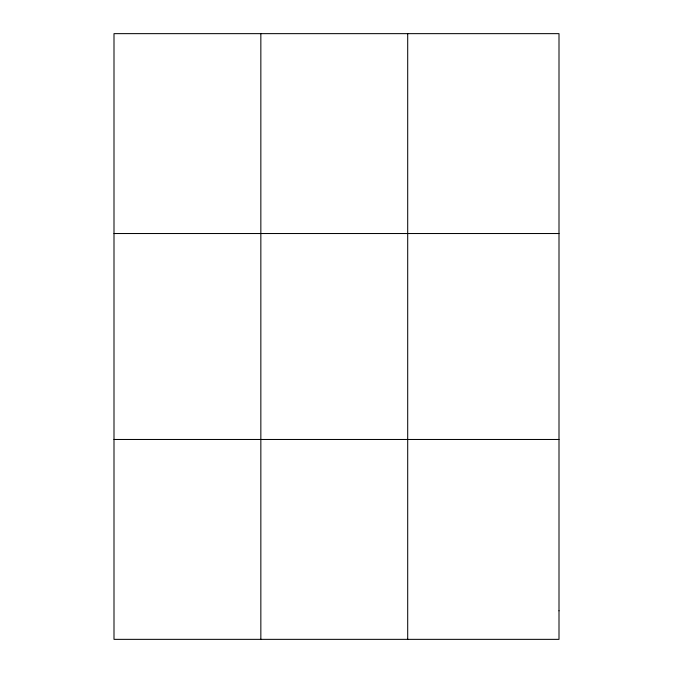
<?xml version="1.0" encoding="UTF-8"?>
<svg xmlns="http://www.w3.org/2000/svg" width="673" height="673" viewBox="0 0 673 673"><rect width="100%" height="100%" fill="white"/><g stroke="black" fill="none" stroke-linecap="round" stroke-linejoin="round"><path stroke-width="1.01" d="M260.846 33.65L260.846 639.35M407.703 33.65L407.703 639.35M113.998 233.531L559.002 233.531M113.998 439.469L559.002 439.469M559.002 610.798L559.002 639.35L113.998 639.35L113.998 33.65L559.002 33.65L559.002 610.798"/></g></svg>
